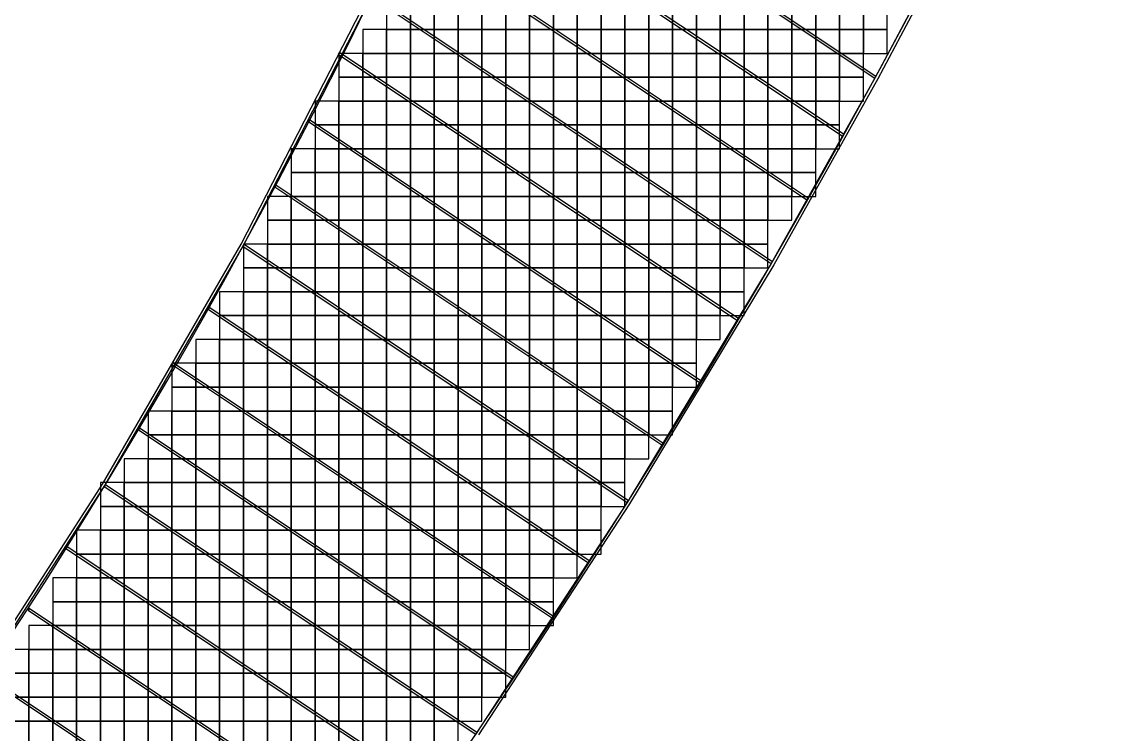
# Model space of a CAD drawing. Extents: x -31693 to 132909863, y -42052423 to 151957.
# Drawn here: x 116392 to 139058, y 24936 to 39881 of the extents above; entities that cross this region are included whole.
import ezdxf

# ---------------------------------------------------------------- set-up
doc = ezdxf.new("R2010")
doc.units = 0
doc.header["$LTSCALE"] = 1000
doc.header["$MEASUREMENT"] = 0
for name, color, linetype in [('500浮箱', 162, 'Continuous'), ('A-G-VISIBLE', 9, 'Continuous'), ('主龙骨', 4, 'Continuous'), ('边梁（14a槽钢', 3, 'Continuous')]:
    doc.layers.add(name, color=color, linetype=linetype)

# ---------------------------------------------------------------- blocks, each defined once
blk = doc.blocks.new('dasd')
at = {"layer": 'A-G-VISIBLE', "linetype": 'Continuous'}
for centre, radius, start, end in [((-132879.454, 42145.346), 121.404, 314.68966, 338.95615), ((-132898.334, 42165.736), 157.69, 318.2193, 335.49083)]:
    blk.add_arc(centre, radius, start, end, dxfattribs=at)

msp = doc.modelspace()

# ---------------------------------------------------------------- linework, layer by layer
at = {"layer": '500浮箱', "elevation": 2850}
for points in [[(124045, 39716), (124545, 39716), (124545, 40216), (124045, 40216)], [(124545, 39716), (125045, 39716), (125045, 40216), (124545, 40216)], [(125045, 39716), (125545, 39716), (125545, 40216), (125045, 40216)], [(125545, 39716), (126045, 39716), (126045, 40216), (125545, 40216)], [(126045, 39716), (126545, 39716), (126545, 40216), (126045, 40216)], [(126545, 39716), (127045, 39716), (127045, 40216), (126545, 40216)], [(127045, 39716), (127545, 39716), (127545, 40216), (127045, 40216)], [(127545, 39716), (128045, 39716), (128045, 40216), (127545, 40216)], [(128045, 39716), (128545, 39716), (128545, 40216), (128045, 40216)], [(128545, 39716), (129045, 39716), (129045, 40216), (128545, 40216)], [(129045, 39716), (129545, 39716), (129545, 40216), (129045, 40216)], [(129545, 39716), (130045, 39716), (130045, 40216), (129545, 40216)], [(130045, 39716), (130545, 39716), (130545, 40216), (130045, 40216)], [(130545, 39716), (131045, 39716), (131045, 40216), (130545, 40216)], [(131045, 39716), (131545, 39716), (131545, 40216), (131045, 40216)], [(131545, 39716), (132045, 39716), (132045, 40216), (131545, 40216)], [(132045, 39716), (132545, 39716), (132545, 40216), (132045, 40216)], [(132545, 39716), (133045, 39716), (133045, 40216), (132545, 40216)], [(133045, 39716), (133545, 39716), (133545, 40216), (133045, 40216)], [(133545, 39716), (134045, 39716), (134045, 40216), (133545, 40216)], [(134045, 39716), (134545, 39716), (134545, 40216), (134045, 40216)], [(123545, 39216), (124045, 39216), (124045, 39716), (123545, 39716)], [(124045, 39216), (124545, 39216), (124545, 39716), (124045, 39716)], [(124545, 39216), (125045, 39216), (125045, 39716), (124545, 39716)], [(125045, 39216), (125545, 39216), (125545, 39716), (125045, 39716)], [(125545, 39216), (126045, 39216), (126045, 39716), (125545, 39716)], [(126045, 39216), (126545, 39216), (126545, 39716), (126045, 39716)], [(126545, 39216), (127045, 39216), (127045, 39716), (126545, 39716)], [(127045, 39216), (127545, 39216), (127545, 39716), (127045, 39716)], [(127545, 39216), (128045, 39216), (128045, 39716), (127545, 39716)], [(128045, 39216), (128545, 39216), (128545, 39716), (128045, 39716)], [(128545, 39216), (129045, 39216), (129045, 39716), (128545, 39716)], [(129045, 39216), (129545, 39216), (129545, 39716), (129045, 39716)], [(129545, 39216), (130045, 39216), (130045, 39716), (129545, 39716)], [(130045, 39216), (130545, 39216), (130545, 39716), (130045, 39716)], [(130545, 39216), (131045, 39216), (131045, 39716), (130545, 39716)], [(131045, 39216), (131545, 39216), (131545, 39716), (131045, 39716)], [(131545, 39216), (132045, 39216), (132045, 39716), (131545, 39716)], [(132045, 39216), (132545, 39216), (132545, 39716), (132045, 39716)], [(132545, 39216), (133045, 39216), (133045, 39716), (132545, 39716)], [(133045, 39216), (133545, 39216), (133545, 39716), (133045, 39716)], [(133545, 39216), (134045, 39216), (134045, 39716), (133545, 39716)], [(134045, 39216), (134545, 39216), (134545, 39716), (134045, 39716)], [(123045, 38716), (123545, 38716), (123545, 39216), (123045, 39216)], [(123545, 38716), (124045, 38716), (124045, 39216), (123545, 39216)], [(124045, 38716), (124545, 38716), (124545, 39216), (124045, 39216)], [(124545, 38716), (125045, 38716), (125045, 39216), (124545, 39216)], [(125045, 38716), (125545, 38716), (125545, 39216), (125045, 39216)], [(125545, 38716), (126045, 38716), (126045, 39216), (125545, 39216)], [(126045, 38716), (126545, 38716), (126545, 39216), (126045, 39216)], [(126545, 38716), (127045, 38716), (127045, 39216), (126545, 39216)], [(127045, 38716), (127545, 38716), (127545, 39216), (127045, 39216)], [(127545, 38716), (128045, 38716), (128045, 39216), (127545, 39216)], [(128045, 38716), (128545, 38716), (128545, 39216), (128045, 39216)], [(128545, 38716), (129045, 38716), (129045, 39216), (128545, 39216)], [(129045, 38716), (129545, 38716), (129545, 39216), (129045, 39216)], [(129545, 38716), (130045, 38716), (130045, 39216), (129545, 39216)], [(130045, 38716), (130545, 38716), (130545, 39216), (130045, 39216)], [(130545, 38716), (131045, 38716), (131045, 39216), (130545, 39216)], [(131045, 38716), (131545, 38716), (131545, 39216), (131045, 39216)], [(131545, 38716), (132045, 38716), (132045, 39216), (131545, 39216)], [(132045, 38716), (132545, 38716), (132545, 39216), (132045, 39216)], [(132545, 38716), (133045, 38716), (133045, 39216), (132545, 39216)], [(133045, 38716), (133545, 38716), (133545, 39216), (133045, 39216)], [(133545, 38716), (134045, 38716), (134045, 39216), (133545, 39216)], [(123045, 38216), (123545, 38216), (123545, 38716), (123045, 38716)], [(123545, 38216), (124045, 38216), (124045, 38716), (123545, 38716)], [(124045, 38216), (124545, 38216), (124545, 38716), (124045, 38716)], [(124545, 38216), (125045, 38216), (125045, 38716), (124545, 38716)], [(125045, 38216), (125545, 38216), (125545, 38716), (125045, 38716)], [(125545, 38216), (126045, 38216), (126045, 38716), (125545, 38716)], [(126045, 38216), (126545, 38216), (126545, 38716), (126045, 38716)], [(126545, 38216), (127045, 38216), (127045, 38716), (126545, 38716)], [(127045, 38216), (127545, 38216), (127545, 38716), (127045, 38716)], [(127545, 38216), (128045, 38216), (128045, 38716), (127545, 38716)], [(128045, 38216), (128545, 38216), (128545, 38716), (128045, 38716)], [(128545, 38216), (129045, 38216), (129045, 38716), (128545, 38716)], [(129045, 38216), (129545, 38216), (129545, 38716), (129045, 38716)], [(129545, 38216), (130045, 38216), (130045, 38716), (129545, 38716)], [(130045, 38216), (130545, 38216), (130545, 38716), (130045, 38716)], [(130545, 38216), (131045, 38216), (131045, 38716), (130545, 38716)], [(131045, 38216), (131545, 38216), (131545, 38716), (131045, 38716)], [(131545, 38216), (132045, 38216), (132045, 38716), (131545, 38716)], [(132045, 38216), (132545, 38216), (132545, 38716), (132045, 38716)], [(132545, 38216), (133045, 38216), (133045, 38716), (132545, 38716)], [(133045, 38216), (133545, 38216), (133545, 38716), (133045, 38716)], [(133545, 38216), (134045, 38216), (134045, 38716), (133545, 38716)], [(122545, 37716), (123045, 37716), (123045, 38216), (122545, 38216)], [(123045, 37716), (123545, 37716), (123545, 38216), (123045, 38216)], [(123545, 37716), (124045, 37716), (124045, 38216), (123545, 38216)], [(124045, 37716), (124545, 37716), (124545, 38216), (124045, 38216)], [(124545, 37716), (125045, 37716), (125045, 38216), (124545, 38216)], [(125045, 37716), (125545, 37716), (125545, 38216), (125045, 38216)], [(125545, 37716), (126045, 37716), (126045, 38216), (125545, 38216)], [(126045, 37716), (126545, 37716), (126545, 38216), (126045, 38216)], [(126545, 37716), (127045, 37716), (127045, 38216), (126545, 38216)], [(127045, 37716), (127545, 37716), (127545, 38216), (127045, 38216)], [(127545, 37716), (128045, 37716), (128045, 38216), (127545, 38216)], [(128045, 37716), (128545, 37716), (128545, 38216), (128045, 38216)], [(128545, 37716), (129045, 37716), (129045, 38216), (128545, 38216)], [(129045, 37716), (129545, 37716), (129545, 38216), (129045, 38216)], [(129545, 37716), (130045, 37716), (130045, 38216), (129545, 38216)], [(130045, 37716), (130545, 37716), (130545, 38216), (130045, 38216)], [(130545, 37716), (131045, 37716), (131045, 38216), (130545, 38216)], [(131045, 37716), (131545, 37716), (131545, 38216), (131045, 38216)], [(131545, 37716), (132045, 37716), (132045, 38216), (131545, 38216)], [(132045, 37716), (132545, 37716), (132545, 38216), (132045, 38216)], [(132545, 37716), (133045, 37716), (133045, 38216), (132545, 38216)], [(133045, 37716), (133545, 37716), (133545, 38216), (133045, 38216)], [(122545, 37216), (123045, 37216), (123045, 37716), (122545, 37716)], [(123045, 37216), (123545, 37216), (123545, 37716), (123045, 37716)], [(123545, 37216), (124045, 37216), (124045, 37716), (123545, 37716)], [(124045, 37216), (124545, 37216), (124545, 37716), (124045, 37716)], [(124545, 37216), (125045, 37216), (125045, 37716), (124545, 37716)], [(125045, 37216), (125545, 37216), (125545, 37716), (125045, 37716)], [(125545, 37216), (126045, 37216), (126045, 37716), (125545, 37716)], [(126045, 37216), (126545, 37216), (126545, 37716), (126045, 37716)], [(126545, 37216), (127045, 37216), (127045, 37716), (126545, 37716)], [(127045, 37216), (127545, 37216), (127545, 37716), (127045, 37716)], [(127545, 37216), (128045, 37216), (128045, 37716), (127545, 37716)], [(128045, 37216), (128545, 37216), (128545, 37716), (128045, 37716)], [(128545, 37216), (129045, 37216), (129045, 37716), (128545, 37716)], [(129045, 37216), (129545, 37216), (129545, 37716), (129045, 37716)], [(129545, 37216), (130045, 37216), (130045, 37716), (129545, 37716)], [(130045, 37216), (130545, 37216), (130545, 37716), (130045, 37716)], [(130545, 37216), (131045, 37216), (131045, 37716), (130545, 37716)], [(131045, 37216), (131545, 37216), (131545, 37716), (131045, 37716)], [(131545, 37216), (132045, 37216), (132045, 37716), (131545, 37716)], [(132045, 37216), (132545, 37216), (132545, 37716), (132045, 37716)], [(132545, 37216), (133045, 37216), (133045, 37716), (132545, 37716)], [(133045, 37216), (133545, 37216), (133545, 37716), (133045, 37716)], [(122045, 36716), (122545, 36716), (122545, 37216), (122045, 37216)], [(122545, 36716), (123045, 36716), (123045, 37216), (122545, 37216)], [(123045, 36716), (123545, 36716), (123545, 37216), (123045, 37216)], [(123545, 36716), (124045, 36716), (124045, 37216), (123545, 37216)], [(124045, 36716), (124545, 36716), (124545, 37216), (124045, 37216)], [(124545, 36716), (125045, 36716), (125045, 37216), (124545, 37216)], [(125045, 36716), (125545, 36716), (125545, 37216), (125045, 37216)], [(125545, 36716), (126045, 36716), (126045, 37216), (125545, 37216)], [(126045, 36716), (126545, 36716), (126545, 37216), (126045, 37216)], [(126545, 36716), (127045, 36716), (127045, 37216), (126545, 37216)], [(127045, 36716), (127545, 36716), (127545, 37216), (127045, 37216)], [(127545, 36716), (128045, 36716), (128045, 37216), (127545, 37216)], [(128045, 36716), (128545, 36716), (128545, 37216), (128045, 37216)], [(128545, 36716), (129045, 36716), (129045, 37216), (128545, 37216)], [(129045, 36716), (129545, 36716), (129545, 37216), (129045, 37216)], [(129545, 36716), (130045, 36716), (130045, 37216), (129545, 37216)], [(130045, 36716), (130545, 36716), (130545, 37216), (130045, 37216)], [(130545, 36716), (131045, 36716), (131045, 37216), (130545, 37216)], [(131045, 36716), (131545, 36716), (131545, 37216), (131045, 37216)], [(131545, 36716), (132045, 36716), (132045, 37216), (131545, 37216)], [(132045, 36716), (132545, 36716), (132545, 37216), (132045, 37216)], [(132545, 36716), (133045, 36716), (133045, 37216), (132545, 37216)], [(122045, 36216), (122545, 36216), (122545, 36716), (122045, 36716)], [(122545, 36216), (123045, 36216), (123045, 36716), (122545, 36716)], [(123045, 36216), (123545, 36216), (123545, 36716), (123045, 36716)], [(123545, 36216), (124045, 36216), (124045, 36716), (123545, 36716)], [(124045, 36216), (124545, 36216), (124545, 36716), (124045, 36716)], [(124545, 36216), (125045, 36216), (125045, 36716), (124545, 36716)], [(125045, 36216), (125545, 36216), (125545, 36716), (125045, 36716)], [(125545, 36216), (126045, 36216), (126045, 36716), (125545, 36716)], [(126045, 36216), (126545, 36216), (126545, 36716), (126045, 36716)], [(126545, 36216), (127045, 36216), (127045, 36716), (126545, 36716)], [(127045, 36216), (127545, 36216), (127545, 36716), (127045, 36716)], [(127545, 36216), (128045, 36216), (128045, 36716), (127545, 36716)], [(128045, 36216), (128545, 36216), (128545, 36716), (128045, 36716)], [(128545, 36216), (129045, 36216), (129045, 36716), (128545, 36716)], [(129045, 36216), (129545, 36216), (129545, 36716), (129045, 36716)], [(129545, 36216), (130045, 36216), (130045, 36716), (129545, 36716)], [(130045, 36216), (130545, 36216), (130545, 36716), (130045, 36716)], [(130545, 36216), (131045, 36216), (131045, 36716), (130545, 36716)], [(131045, 36216), (131545, 36216), (131545, 36716), (131045, 36716)], [(131545, 36216), (132045, 36216), (132045, 36716), (131545, 36716)], [(132045, 36216), (132545, 36216), (132545, 36716), (132045, 36716)], [(132545, 36216), (133045, 36216), (133045, 36716), (132545, 36716)], [(121545, 35716), (122045, 35716), (122045, 36216), (121545, 36216)], [(122045, 35716), (122545, 35716), (122545, 36216), (122045, 36216)], [(122545, 35716), (123045, 35716), (123045, 36216), (122545, 36216)], [(123045, 35716), (123545, 35716), (123545, 36216), (123045, 36216)], [(123545, 35716), (124045, 35716), (124045, 36216), (123545, 36216)], [(124045, 35716), (124545, 35716), (124545, 36216), (124045, 36216)], [(124545, 35716), (125045, 35716), (125045, 36216), (124545, 36216)], [(125045, 35716), (125545, 35716), (125545, 36216), (125045, 36216)], [(125545, 35716), (126045, 35716), (126045, 36216), (125545, 36216)], [(126045, 35716), (126545, 35716), (126545, 36216), (126045, 36216)], [(126545, 35716), (127045, 35716), (127045, 36216), (126545, 36216)], [(127045, 35716), (127545, 35716), (127545, 36216), (127045, 36216)], [(127545, 35716), (128045, 35716), (128045, 36216), (127545, 36216)], [(128045, 35716), (128545, 35716), (128545, 36216), (128045, 36216)], [(128545, 35716), (129045, 35716), (129045, 36216), (128545, 36216)], [(129045, 35716), (129545, 35716), (129545, 36216), (129045, 36216)], [(129545, 35716), (130045, 35716), (130045, 36216), (129545, 36216)], [(130045, 35716), (130545, 35716), (130545, 36216), (130045, 36216)], [(130545, 35716), (131045, 35716), (131045, 36216), (130545, 36216)], [(131045, 35716), (131545, 35716), (131545, 36216), (131045, 36216)], [(131545, 35716), (132045, 35716), (132045, 36216), (131545, 36216)], [(132045, 35716), (132545, 35716), (132545, 36216), (132045, 36216)], [(121545, 35216), (122045, 35216), (122045, 35716), (121545, 35716)], [(122045, 35216), (122545, 35216), (122545, 35716), (122045, 35716)], [(122545, 35216), (123045, 35216), (123045, 35716), (122545, 35716)], [(123045, 35216), (123545, 35216), (123545, 35716), (123045, 35716)], [(123545, 35216), (124045, 35216), (124045, 35716), (123545, 35716)], [(124045, 35216), (124545, 35216), (124545, 35716), (124045, 35716)], [(124545, 35216), (125045, 35216), (125045, 35716), (124545, 35716)], [(125045, 35216), (125545, 35216), (125545, 35716), (125045, 35716)], [(125545, 35216), (126045, 35216), (126045, 35716), (125545, 35716)], [(126045, 35216), (126545, 35216), (126545, 35716), (126045, 35716)], [(126545, 35216), (127045, 35216), (127045, 35716), (126545, 35716)], [(127045, 35216), (127545, 35216), (127545, 35716), (127045, 35716)], [(127545, 35216), (128045, 35216), (128045, 35716), (127545, 35716)], [(128045, 35216), (128545, 35216), (128545, 35716), (128045, 35716)], [(128545, 35216), (129045, 35216), (129045, 35716), (128545, 35716)], [(129045, 35216), (129545, 35216), (129545, 35716), (129045, 35716)], [(129545, 35216), (130045, 35216), (130045, 35716), (129545, 35716)], [(130045, 35216), (130545, 35216), (130545, 35716), (130045, 35716)], [(130545, 35216), (131045, 35216), (131045, 35716), (130545, 35716)], [(131045, 35216), (131545, 35216), (131545, 35716), (131045, 35716)], [(131545, 35216), (132045, 35216), (132045, 35716), (131545, 35716)], [(121045, 34716), (121545, 34716), (121545, 35216), (121045, 35216)], [(121545, 34716), (122045, 34716), (122045, 35216), (121545, 35216)], [(122045, 34716), (122545, 34716), (122545, 35216), (122045, 35216)], [(122545, 34716), (123045, 34716), (123045, 35216), (122545, 35216)], [(123045, 34716), (123545, 34716), (123545, 35216), (123045, 35216)], [(123545, 34716), (124045, 34716), (124045, 35216), (123545, 35216)], [(124045, 34716), (124545, 34716), (124545, 35216), (124045, 35216)], [(124545, 34716), (125045, 34716), (125045, 35216), (124545, 35216)], [(125045, 34716), (125545, 34716), (125545, 35216), (125045, 35216)], [(125545, 34716), (126045, 34716), (126045, 35216), (125545, 35216)], [(126045, 34716), (126545, 34716), (126545, 35216), (126045, 35216)], [(126545, 34716), (127045, 34716), (127045, 35216), (126545, 35216)], [(127045, 34716), (127545, 34716), (127545, 35216), (127045, 35216)], [(127545, 34716), (128045, 34716), (128045, 35216), (127545, 35216)], [(128045, 34716), (128545, 34716), (128545, 35216), (128045, 35216)], [(128545, 34716), (129045, 34716), (129045, 35216), (128545, 35216)], [(129045, 34716), (129545, 34716), (129545, 35216), (129045, 35216)], [(129545, 34716), (130045, 34716), (130045, 35216), (129545, 35216)], [(130045, 34716), (130545, 34716), (130545, 35216), (130045, 35216)], [(130545, 34716), (131045, 34716), (131045, 35216), (130545, 35216)], [(131045, 34716), (131545, 34716), (131545, 35216), (131045, 35216)], [(131545, 34716), (132045, 34716), (132045, 35216), (131545, 35216)], [(121045, 34216), (121545, 34216), (121545, 34716), (121045, 34716)], [(121545, 34216), (122045, 34216), (122045, 34716), (121545, 34716)], [(122045, 34216), (122545, 34216), (122545, 34716), (122045, 34716)], [(122545, 34216), (123045, 34216), (123045, 34716), (122545, 34716)], [(123045, 34216), (123545, 34216), (123545, 34716), (123045, 34716)], [(123545, 34216), (124045, 34216), (124045, 34716), (123545, 34716)], [(124045, 34216), (124545, 34216), (124545, 34716), (124045, 34716)], [(124545, 34216), (125045, 34216), (125045, 34716), (124545, 34716)], [(125045, 34216), (125545, 34216), (125545, 34716), (125045, 34716)], [(125545, 34216), (126045, 34216), (126045, 34716), (125545, 34716)], [(126045, 34216), (126545, 34216), (126545, 34716), (126045, 34716)], [(126545, 34216), (127045, 34216), (127045, 34716), (126545, 34716)], [(127045, 34216), (127545, 34216), (127545, 34716), (127045, 34716)], [(127545, 34216), (128045, 34216), (128045, 34716), (127545, 34716)], [(128045, 34216), (128545, 34216), (128545, 34716), (128045, 34716)], [(128545, 34216), (129045, 34216), (129045, 34716), (128545, 34716)], [(129045, 34216), (129545, 34216), (129545, 34716), (129045, 34716)], [(129545, 34216), (130045, 34216), (130045, 34716), (129545, 34716)], [(130045, 34216), (130545, 34216), (130545, 34716), (130045, 34716)], [(130545, 34216), (131045, 34216), (131045, 34716), (130545, 34716)], [(131045, 34216), (131545, 34216), (131545, 34716), (131045, 34716)], [(120545, 33716), (121045, 33716), (121045, 34216), (120545, 34216)], [(121045, 33716), (121545, 33716), (121545, 34216), (121045, 34216)], [(121545, 33716), (122045, 33716), (122045, 34216), (121545, 34216)], [(122045, 33716), (122545, 33716), (122545, 34216), (122045, 34216)], [(122545, 33716), (123045, 33716), (123045, 34216), (122545, 34216)], [(123045, 33716), (123545, 33716), (123545, 34216), (123045, 34216)], [(123545, 33716), (124045, 33716), (124045, 34216), (123545, 34216)], [(124045, 33716), (124545, 33716), (124545, 34216), (124045, 34216)], [(124545, 33716), (125045, 33716), (125045, 34216), (124545, 34216)], [(125045, 33716), (125545, 33716), (125545, 34216), (125045, 34216)], [(125545, 33716), (126045, 33716), (126045, 34216), (125545, 34216)], [(126045, 33716), (126545, 33716), (126545, 34216), (126045, 34216)], [(126545, 33716), (127045, 33716), (127045, 34216), (126545, 34216)], [(127045, 33716), (127545, 33716), (127545, 34216), (127045, 34216)], [(127545, 33716), (128045, 33716), (128045, 34216), (127545, 34216)], [(128045, 33716), (128545, 33716), (128545, 34216), (128045, 34216)], [(128545, 33716), (129045, 33716), (129045, 34216), (128545, 34216)], [(129045, 33716), (129545, 33716), (129545, 34216), (129045, 34216)], [(129545, 33716), (130045, 33716), (130045, 34216), (129545, 34216)], [(130045, 33716), (130545, 33716), (130545, 34216), (130045, 34216)], [(130545, 33716), (131045, 33716), (131045, 34216), (130545, 34216)], [(131045, 33716), (131545, 33716), (131545, 34216), (131045, 34216)], [(120545, 33216), (121045, 33216), (121045, 33716), (120545, 33716)], [(121045, 33216), (121545, 33216), (121545, 33716), (121045, 33716)], [(121545, 33216), (122045, 33216), (122045, 33716), (121545, 33716)], [(122045, 33216), (122545, 33216), (122545, 33716), (122045, 33716)], [(122545, 33216), (123045, 33216), (123045, 33716), (122545, 33716)], [(123045, 33216), (123545, 33216), (123545, 33716), (123045, 33716)], [(123545, 33216), (124045, 33216), (124045, 33716), (123545, 33716)], [(124045, 33216), (124545, 33216), (124545, 33716), (124045, 33716)], [(124545, 33216), (125045, 33216), (125045, 33716), (124545, 33716)], [(125045, 33216), (125545, 33216), (125545, 33716), (125045, 33716)], [(125545, 33216), (126045, 33216), (126045, 33716), (125545, 33716)], [(126045, 33216), (126545, 33216), (126545, 33716), (126045, 33716)], [(126545, 33216), (127045, 33216), (127045, 33716), (126545, 33716)], [(127045, 33216), (127545, 33216), (127545, 33716), (127045, 33716)], [(127545, 33216), (128045, 33216), (128045, 33716), (127545, 33716)], [(128045, 33216), (128545, 33216), (128545, 33716), (128045, 33716)], [(128545, 33216), (129045, 33216), (129045, 33716), (128545, 33716)], [(129045, 33216), (129545, 33216), (129545, 33716), (129045, 33716)], [(129545, 33216), (130045, 33216), (130045, 33716), (129545, 33716)], [(130045, 33216), (130545, 33216), (130545, 33716), (130045, 33716)], [(130545, 33216), (131045, 33216), (131045, 33716), (130545, 33716)], [(120045, 32716), (120545, 32716), (120545, 33216), (120045, 33216)], [(120545, 32716), (121045, 32716), (121045, 33216), (120545, 33216)], [(121045, 32716), (121545, 32716), (121545, 33216), (121045, 33216)], [(121545, 32716), (122045, 32716), (122045, 33216), (121545, 33216)], [(122045, 32716), (122545, 32716), (122545, 33216), (122045, 33216)], [(122545, 32716), (123045, 32716), (123045, 33216), (122545, 33216)], [(123045, 32716), (123545, 32716), (123545, 33216), (123045, 33216)], [(123545, 32716), (124045, 32716), (124045, 33216), (123545, 33216)], [(124045, 32716), (124545, 32716), (124545, 33216), (124045, 33216)], [(124545, 32716), (125045, 32716), (125045, 33216), (124545, 33216)], [(125045, 32716), (125545, 32716), (125545, 33216), (125045, 33216)], [(125545, 32716), (126045, 32716), (126045, 33216), (125545, 33216)], [(126045, 32716), (126545, 32716), (126545, 33216), (126045, 33216)], [(126545, 32716), (127045, 32716), (127045, 33216), (126545, 33216)], [(127045, 32716), (127545, 32716), (127545, 33216), (127045, 33216)], [(127545, 32716), (128045, 32716), (128045, 33216), (127545, 33216)], [(128045, 32716), (128545, 32716), (128545, 33216), (128045, 33216)], [(128545, 32716), (129045, 32716), (129045, 33216), (128545, 33216)], [(129045, 32716), (129545, 32716), (129545, 33216), (129045, 33216)], [(129545, 32716), (130045, 32716), (130045, 33216), (129545, 33216)], [(130045, 32716), (130545, 32716), (130545, 33216), (130045, 33216)], [(119545, 32216), (120045, 32216), (120045, 32716), (119545, 32716)], [(120045, 32216), (120545, 32216), (120545, 32716), (120045, 32716)], [(120545, 32216), (121045, 32216), (121045, 32716), (120545, 32716)], [(121045, 32216), (121545, 32216), (121545, 32716), (121045, 32716)], [(121545, 32216), (122045, 32216), (122045, 32716), (121545, 32716)], [(122045, 32216), (122545, 32216), (122545, 32716), (122045, 32716)], [(122545, 32216), (123045, 32216), (123045, 32716), (122545, 32716)], [(123045, 32216), (123545, 32216), (123545, 32716), (123045, 32716)], [(123545, 32216), (124045, 32216), (124045, 32716), (123545, 32716)], [(124045, 32216), (124545, 32216), (124545, 32716), (124045, 32716)], [(124545, 32216), (125045, 32216), (125045, 32716), (124545, 32716)], [(125045, 32216), (125545, 32216), (125545, 32716), (125045, 32716)], [(125545, 32216), (126045, 32216), (126045, 32716), (125545, 32716)], [(126045, 32216), (126545, 32216), (126545, 32716), (126045, 32716)], [(126545, 32216), (127045, 32216), (127045, 32716), (126545, 32716)], [(127045, 32216), (127545, 32216), (127545, 32716), (127045, 32716)], [(127545, 32216), (128045, 32216), (128045, 32716), (127545, 32716)], [(128045, 32216), (128545, 32216), (128545, 32716), (128045, 32716)], [(128545, 32216), (129045, 32216), (129045, 32716), (128545, 32716)], [(129045, 32216), (129545, 32216), (129545, 32716), (129045, 32716)], [(129545, 32216), (130045, 32216), (130045, 32716), (129545, 32716)], [(130045, 32216), (130545, 32216), (130545, 32716), (130045, 32716)], [(119545, 31716), (120045, 31716), (120045, 32216), (119545, 32216)], [(120045, 31716), (120545, 31716), (120545, 32216), (120045, 32216)], [(120545, 31716), (121045, 31716), (121045, 32216), (120545, 32216)], [(121045, 31716), (121545, 31716), (121545, 32216), (121045, 32216)], [(121545, 31716), (122045, 31716), (122045, 32216), (121545, 32216)], [(122045, 31716), (122545, 31716), (122545, 32216), (122045, 32216)], [(122545, 31716), (123045, 31716), (123045, 32216), (122545, 32216)], [(123045, 31716), (123545, 31716), (123545, 32216), (123045, 32216)], [(123545, 31716), (124045, 31716), (124045, 32216), (123545, 32216)], [(124045, 31716), (124545, 31716), (124545, 32216), (124045, 32216)], [(124545, 31716), (125045, 31716), (125045, 32216), (124545, 32216)], [(125045, 31716), (125545, 31716), (125545, 32216), (125045, 32216)], [(125545, 31716), (126045, 31716), (126045, 32216), (125545, 32216)], [(126045, 31716), (126545, 31716), (126545, 32216), (126045, 32216)], [(126545, 31716), (127045, 31716), (127045, 32216), (126545, 32216)], [(127045, 31716), (127545, 31716), (127545, 32216), (127045, 32216)], [(127545, 31716), (128045, 31716), (128045, 32216), (127545, 32216)], [(128045, 31716), (128545, 31716), (128545, 32216), (128045, 32216)], [(128545, 31716), (129045, 31716), (129045, 32216), (128545, 32216)], [(129045, 31716), (129545, 31716), (129545, 32216), (129045, 32216)], [(129545, 31716), (130045, 31716), (130045, 32216), (129545, 32216)], [(119045, 31216), (119545, 31216), (119545, 31716), (119045, 31716)], [(119545, 31216), (120045, 31216), (120045, 31716), (119545, 31716)], [(120045, 31216), (120545, 31216), (120545, 31716), (120045, 31716)], [(120545, 31216), (121045, 31216), (121045, 31716), (120545, 31716)], [(121045, 31216), (121545, 31216), (121545, 31716), (121045, 31716)], [(121545, 31216), (122045, 31216), (122045, 31716), (121545, 31716)], [(122045, 31216), (122545, 31216), (122545, 31716), (122045, 31716)], [(122545, 31216), (123045, 31216), (123045, 31716), (122545, 31716)], [(123045, 31216), (123545, 31216), (123545, 31716), (123045, 31716)], [(123545, 31216), (124045, 31216), (124045, 31716), (123545, 31716)], [(124045, 31216), (124545, 31216), (124545, 31716), (124045, 31716)], [(124545, 31216), (125045, 31216), (125045, 31716), (124545, 31716)], [(125045, 31216), (125545, 31216), (125545, 31716), (125045, 31716)], [(125545, 31216), (126045, 31216), (126045, 31716), (125545, 31716)], [(126045, 31216), (126545, 31216), (126545, 31716), (126045, 31716)], [(126545, 31216), (127045, 31216), (127045, 31716), (126545, 31716)], [(127045, 31216), (127545, 31216), (127545, 31716), (127045, 31716)], [(127545, 31216), (128045, 31216), (128045, 31716), (127545, 31716)], [(128045, 31216), (128545, 31216), (128545, 31716), (128045, 31716)], [(128545, 31216), (129045, 31216), (129045, 31716), (128545, 31716)], [(129045, 31216), (129545, 31216), (129545, 31716), (129045, 31716)], [(129545, 31216), (130045, 31216), (130045, 31716), (129545, 31716)], [(119045, 30716), (119545, 30716), (119545, 31216), (119045, 31216)], [(119545, 30716), (120045, 30716), (120045, 31216), (119545, 31216)], [(120045, 30716), (120545, 30716), (120545, 31216), (120045, 31216)], [(120545, 30716), (121045, 30716), (121045, 31216), (120545, 31216)], [(121045, 30716), (121545, 30716), (121545, 31216), (121045, 31216)], [(121545, 30716), (122045, 30716), (122045, 31216), (121545, 31216)], [(122045, 30716), (122545, 30716), (122545, 31216), (122045, 31216)], [(122545, 30716), (123045, 30716), (123045, 31216), (122545, 31216)], [(123045, 30716), (123545, 30716), (123545, 31216), (123045, 31216)], [(123545, 30716), (124045, 30716), (124045, 31216), (123545, 31216)], [(124045, 30716), (124545, 30716), (124545, 31216), (124045, 31216)], [(124545, 30716), (125045, 30716), (125045, 31216), (124545, 31216)], [(125045, 30716), (125545, 30716), (125545, 31216), (125045, 31216)], [(125545, 30716), (126045, 30716), (126045, 31216), (125545, 31216)], [(126045, 30716), (126545, 30716), (126545, 31216), (126045, 31216)], [(126545, 30716), (127045, 30716), (127045, 31216), (126545, 31216)], [(127045, 30716), (127545, 30716), (127545, 31216), (127045, 31216)], [(127545, 30716), (128045, 30716), (128045, 31216), (127545, 31216)], [(128045, 30716), (128545, 30716), (128545, 31216), (128045, 31216)], [(128545, 30716), (129045, 30716), (129045, 31216), (128545, 31216)], [(129045, 30716), (129545, 30716), (129545, 31216), (129045, 31216)], [(118545, 30216), (119045, 30216), (119045, 30716), (118545, 30716)], [(119045, 30216), (119545, 30216), (119545, 30716), (119045, 30716)], [(119545, 30216), (120045, 30216), (120045, 30716), (119545, 30716)], [(120045, 30216), (120545, 30216), (120545, 30716), (120045, 30716)], [(120545, 30216), (121045, 30216), (121045, 30716), (120545, 30716)], [(121045, 30216), (121545, 30216), (121545, 30716), (121045, 30716)], [(121545, 30216), (122045, 30216), (122045, 30716), (121545, 30716)], [(122045, 30216), (122545, 30216), (122545, 30716), (122045, 30716)], [(122545, 30216), (123045, 30216), (123045, 30716), (122545, 30716)], [(123045, 30216), (123545, 30216), (123545, 30716), (123045, 30716)], [(123545, 30216), (124045, 30216), (124045, 30716), (123545, 30716)], [(124045, 30216), (124545, 30216), (124545, 30716), (124045, 30716)], [(124545, 30216), (125045, 30216), (125045, 30716), (124545, 30716)], [(125045, 30216), (125545, 30216), (125545, 30716), (125045, 30716)], [(125545, 30216), (126045, 30216), (126045, 30716), (125545, 30716)], [(126045, 30216), (126545, 30216), (126545, 30716), (126045, 30716)], [(126545, 30216), (127045, 30216), (127045, 30716), (126545, 30716)], [(127045, 30216), (127545, 30216), (127545, 30716), (127045, 30716)], [(127545, 30216), (128045, 30216), (128045, 30716), (127545, 30716)], [(128045, 30216), (128545, 30216), (128545, 30716), (128045, 30716)], [(128545, 30216), (129045, 30216), (129045, 30716), (128545, 30716)], [(118045, 29716), (118545, 29716), (118545, 30216), (118045, 30216)], [(118545, 29716), (119045, 29716), (119045, 30216), (118545, 30216)], [(119045, 29716), (119545, 29716), (119545, 30216), (119045, 30216)], [(119545, 29716), (120045, 29716), (120045, 30216), (119545, 30216)], [(120045, 29716), (120545, 29716), (120545, 30216), (120045, 30216)], [(120545, 29716), (121045, 29716), (121045, 30216), (120545, 30216)], [(121045, 29716), (121545, 29716), (121545, 30216), (121045, 30216)], [(121545, 29716), (122045, 29716), (122045, 30216), (121545, 30216)], [(122045, 29716), (122545, 29716), (122545, 30216), (122045, 30216)], [(122545, 29716), (123045, 29716), (123045, 30216), (122545, 30216)], [(123045, 29716), (123545, 29716), (123545, 30216), (123045, 30216)], [(123545, 29716), (124045, 29716), (124045, 30216), (123545, 30216)], [(124045, 29716), (124545, 29716), (124545, 30216), (124045, 30216)], [(124545, 29716), (125045, 29716), (125045, 30216), (124545, 30216)], [(125045, 29716), (125545, 29716), (125545, 30216), (125045, 30216)], [(125545, 29716), (126045, 29716), (126045, 30216), (125545, 30216)], [(126045, 29716), (126545, 29716), (126545, 30216), (126045, 30216)], [(126545, 29716), (127045, 29716), (127045, 30216), (126545, 30216)], [(127045, 29716), (127545, 29716), (127545, 30216), (127045, 30216)], [(127545, 29716), (128045, 29716), (128045, 30216), (127545, 30216)], [(128045, 29716), (128545, 29716), (128545, 30216), (128045, 30216)], [(128545, 29716), (129045, 29716), (129045, 30216), (128545, 30216)], [(118045, 29216), (118545, 29216), (118545, 29716), (118045, 29716)], [(118545, 29216), (119045, 29216), (119045, 29716), (118545, 29716)], [(119045, 29216), (119545, 29216), (119545, 29716), (119045, 29716)], [(119545, 29216), (120045, 29216), (120045, 29716), (119545, 29716)], [(120045, 29216), (120545, 29216), (120545, 29716), (120045, 29716)], [(120545, 29216), (121045, 29216), (121045, 29716), (120545, 29716)], [(121045, 29216), (121545, 29216), (121545, 29716), (121045, 29716)], [(121545, 29216), (122045, 29216), (122045, 29716), (121545, 29716)], [(122045, 29216), (122545, 29216), (122545, 29716), (122045, 29716)], [(122545, 29216), (123045, 29216), (123045, 29716), (122545, 29716)], [(123045, 29216), (123545, 29216), (123545, 29716), (123045, 29716)], [(123545, 29216), (124045, 29216), (124045, 29716), (123545, 29716)], [(124045, 29216), (124545, 29216), (124545, 29716), (124045, 29716)], [(124545, 29216), (125045, 29216), (125045, 29716), (124545, 29716)], [(125045, 29216), (125545, 29216), (125545, 29716), (125045, 29716)], [(125545, 29216), (126045, 29216), (126045, 29716), (125545, 29716)], [(126045, 29216), (126545, 29216), (126545, 29716), (126045, 29716)], [(126545, 29216), (127045, 29216), (127045, 29716), (126545, 29716)], [(127045, 29216), (127545, 29216), (127545, 29716), (127045, 29716)], [(127545, 29216), (128045, 29216), (128045, 29716), (127545, 29716)], [(128045, 29216), (128545, 29216), (128545, 29716), (128045, 29716)], [(117545, 28716), (118045, 28716), (118045, 29216), (117545, 29216)], [(118045, 28716), (118545, 28716), (118545, 29216), (118045, 29216)], [(118545, 28716), (119045, 28716), (119045, 29216), (118545, 29216)], [(119045, 28716), (119545, 28716), (119545, 29216), (119045, 29216)], [(119545, 28716), (120045, 28716), (120045, 29216), (119545, 29216)], [(120045, 28716), (120545, 28716), (120545, 29216), (120045, 29216)], [(120545, 28716), (121045, 28716), (121045, 29216), (120545, 29216)], [(121045, 28716), (121545, 28716), (121545, 29216), (121045, 29216)], [(121545, 28716), (122045, 28716), (122045, 29216), (121545, 29216)], [(122045, 28716), (122545, 28716), (122545, 29216), (122045, 29216)], [(122545, 28716), (123045, 28716), (123045, 29216), (122545, 29216)], [(123045, 28716), (123545, 28716), (123545, 29216), (123045, 29216)], [(123545, 28716), (124045, 28716), (124045, 29216), (123545, 29216)], [(124045, 28716), (124545, 28716), (124545, 29216), (124045, 29216)], [(124545, 28716), (125045, 28716), (125045, 29216), (124545, 29216)], [(125045, 28716), (125545, 28716), (125545, 29216), (125045, 29216)], [(125545, 28716), (126045, 28716), (126045, 29216), (125545, 29216)], [(126045, 28716), (126545, 28716), (126545, 29216), (126045, 29216)], [(126545, 28716), (127045, 28716), (127045, 29216), (126545, 29216)], [(127045, 28716), (127545, 28716), (127545, 29216), (127045, 29216)], [(127545, 28716), (128045, 28716), (128045, 29216), (127545, 29216)], [(128045, 28716), (128545, 28716), (128545, 29216), (128045, 29216)], [(117545, 28216), (118045, 28216), (118045, 28716), (117545, 28716)], [(118045, 28216), (118545, 28216), (118545, 28716), (118045, 28716)], [(118545, 28216), (119045, 28216), (119045, 28716), (118545, 28716)], [(119045, 28216), (119545, 28216), (119545, 28716), (119045, 28716)], [(119545, 28216), (120045, 28216), (120045, 28716), (119545, 28716)], [(120045, 28216), (120545, 28216), (120545, 28716), (120045, 28716)], [(120545, 28216), (121045, 28216), (121045, 28716), (120545, 28716)], [(121045, 28216), (121545, 28216), (121545, 28716), (121045, 28716)], [(121545, 28216), (122045, 28216), (122045, 28716), (121545, 28716)], [(122045, 28216), (122545, 28216), (122545, 28716), (122045, 28716)], [(122545, 28216), (123045, 28216), (123045, 28716), (122545, 28716)], [(123045, 28216), (123545, 28216), (123545, 28716), (123045, 28716)], [(123545, 28216), (124045, 28216), (124045, 28716), (123545, 28716)], [(124045, 28216), (124545, 28216), (124545, 28716), (124045, 28716)], [(124545, 28216), (125045, 28216), (125045, 28716), (124545, 28716)], [(125045, 28216), (125545, 28216), (125545, 28716), (125045, 28716)], [(125545, 28216), (126045, 28216), (126045, 28716), (125545, 28716)], [(126045, 28216), (126545, 28216), (126545, 28716), (126045, 28716)], [(126545, 28216), (127045, 28216), (127045, 28716), (126545, 28716)], [(127045, 28216), (127545, 28216), (127545, 28716), (127045, 28716)], [(127545, 28216), (128045, 28216), (128045, 28716), (127545, 28716)], [(117045, 27716), (117545, 27716), (117545, 28216), (117045, 28216)], [(117545, 27716), (118045, 27716), (118045, 28216), (117545, 28216)], [(118045, 27716), (118545, 27716), (118545, 28216), (118045, 28216)], [(118545, 27716), (119045, 27716), (119045, 28216), (118545, 28216)], [(119045, 27716), (119545, 27716), (119545, 28216), (119045, 28216)], [(119545, 27716), (120045, 27716), (120045, 28216), (119545, 28216)], [(120045, 27716), (120545, 27716), (120545, 28216), (120045, 28216)], [(120545, 27716), (121045, 27716), (121045, 28216), (120545, 28216)], [(121045, 27716), (121545, 27716), (121545, 28216), (121045, 28216)], [(121545, 27716), (122045, 27716), (122045, 28216), (121545, 28216)], [(122045, 27716), (122545, 27716), (122545, 28216), (122045, 28216)], [(122545, 27716), (123045, 27716), (123045, 28216), (122545, 28216)], [(123045, 27716), (123545, 27716), (123545, 28216), (123045, 28216)], [(123545, 27716), (124045, 27716), (124045, 28216), (123545, 28216)], [(124045, 27716), (124545, 27716), (124545, 28216), (124045, 28216)], [(124545, 27716), (125045, 27716), (125045, 28216), (124545, 28216)], [(125045, 27716), (125545, 27716), (125545, 28216), (125045, 28216)], [(125545, 27716), (126045, 27716), (126045, 28216), (125545, 28216)], [(126045, 27716), (126545, 27716), (126545, 28216), (126045, 28216)], [(126545, 27716), (127045, 27716), (127045, 28216), (126545, 28216)], [(127045, 27716), (127545, 27716), (127545, 28216), (127045, 28216)], [(117045, 27216), (117545, 27216), (117545, 27716), (117045, 27716)], [(117545, 27216), (118045, 27216), (118045, 27716), (117545, 27716)], [(118045, 27216), (118545, 27216), (118545, 27716), (118045, 27716)], [(118545, 27216), (119045, 27216), (119045, 27716), (118545, 27716)], [(119045, 27216), (119545, 27216), (119545, 27716), (119045, 27716)], [(119545, 27216), (120045, 27216), (120045, 27716), (119545, 27716)], [(120045, 27216), (120545, 27216), (120545, 27716), (120045, 27716)], [(120545, 27216), (121045, 27216), (121045, 27716), (120545, 27716)], [(121045, 27216), (121545, 27216), (121545, 27716), (121045, 27716)], [(121545, 27216), (122045, 27216), (122045, 27716), (121545, 27716)], [(122045, 27216), (122545, 27216), (122545, 27716), (122045, 27716)], [(122545, 27216), (123045, 27216), (123045, 27716), (122545, 27716)], [(123045, 27216), (123545, 27216), (123545, 27716), (123045, 27716)], [(123545, 27216), (124045, 27216), (124045, 27716), (123545, 27716)], [(124045, 27216), (124545, 27216), (124545, 27716), (124045, 27716)], [(124545, 27216), (125045, 27216), (125045, 27716), (124545, 27716)], [(125045, 27216), (125545, 27216), (125545, 27716), (125045, 27716)], [(125545, 27216), (126045, 27216), (126045, 27716), (125545, 27716)], [(126045, 27216), (126545, 27216), (126545, 27716), (126045, 27716)], [(126545, 27216), (127045, 27216), (127045, 27716), (126545, 27716)], [(127045, 27216), (127545, 27216), (127545, 27716), (127045, 27716)], [(116545, 26716), (117045, 26716), (117045, 27216), (116545, 27216)], [(117045, 26716), (117545, 26716), (117545, 27216), (117045, 27216)], [(117545, 26716), (118045, 26716), (118045, 27216), (117545, 27216)], [(118045, 26716), (118545, 26716), (118545, 27216), (118045, 27216)], [(118545, 26716), (119045, 26716), (119045, 27216), (118545, 27216)], [(119045, 26716), (119545, 26716), (119545, 27216), (119045, 27216)], [(119545, 26716), (120045, 26716), (120045, 27216), (119545, 27216)], [(120045, 26716), (120545, 26716), (120545, 27216), (120045, 27216)], [(120545, 26716), (121045, 26716), (121045, 27216), (120545, 27216)], [(121045, 26716), (121545, 26716), (121545, 27216), (121045, 27216)], [(121545, 26716), (122045, 26716), (122045, 27216), (121545, 27216)], [(122045, 26716), (122545, 26716), (122545, 27216), (122045, 27216)], [(122545, 26716), (123045, 26716), (123045, 27216), (122545, 27216)], [(123045, 26716), (123545, 26716), (123545, 27216), (123045, 27216)], [(123545, 26716), (124045, 26716), (124045, 27216), (123545, 27216)], [(124045, 26716), (124545, 26716), (124545, 27216), (124045, 27216)], [(124545, 26716), (125045, 26716), (125045, 27216), (124545, 27216)], [(125045, 26716), (125545, 26716), (125545, 27216), (125045, 27216)], [(125545, 26716), (126045, 26716), (126045, 27216), (125545, 27216)], [(126045, 26716), (126545, 26716), (126545, 27216), (126045, 27216)], [(126545, 26716), (127045, 26716), (127045, 27216), (126545, 27216)], [(116045, 26216), (116545, 26216), (116545, 26716), (116045, 26716)], [(116545, 26216), (117045, 26216), (117045, 26716), (116545, 26716)], [(117045, 26216), (117545, 26216), (117545, 26716), (117045, 26716)], [(117545, 26216), (118045, 26216), (118045, 26716), (117545, 26716)], [(118045, 26216), (118545, 26216), (118545, 26716), (118045, 26716)], [(118545, 26216), (119045, 26216), (119045, 26716), (118545, 26716)], [(119045, 26216), (119545, 26216), (119545, 26716), (119045, 26716)], [(119545, 26216), (120045, 26216), (120045, 26716), (119545, 26716)], [(120045, 26216), (120545, 26216), (120545, 26716), (120045, 26716)], [(120545, 26216), (121045, 26216), (121045, 26716), (120545, 26716)], [(121045, 26216), (121545, 26216), (121545, 26716), (121045, 26716)], [(121545, 26216), (122045, 26216), (122045, 26716), (121545, 26716)], [(122045, 26216), (122545, 26216), (122545, 26716), (122045, 26716)], [(122545, 26216), (123045, 26216), (123045, 26716), (122545, 26716)], [(123045, 26216), (123545, 26216), (123545, 26716), (123045, 26716)], [(123545, 26216), (124045, 26216), (124045, 26716), (123545, 26716)], [(124045, 26216), (124545, 26216), (124545, 26716), (124045, 26716)], [(124545, 26216), (125045, 26216), (125045, 26716), (124545, 26716)], [(125045, 26216), (125545, 26216), (125545, 26716), (125045, 26716)], [(125545, 26216), (126045, 26216), (126045, 26716), (125545, 26716)], [(126045, 26216), (126545, 26216), (126545, 26716), (126045, 26716)], [(116045, 25716), (116545, 25716), (116545, 26216), (116045, 26216)], [(116545, 25716), (117045, 25716), (117045, 26216), (116545, 26216)], [(117045, 25716), (117545, 25716), (117545, 26216), (117045, 26216)], [(117545, 25716), (118045, 25716), (118045, 26216), (117545, 26216)], [(118045, 25716), (118545, 25716), (118545, 26216), (118045, 26216)], [(118545, 25716), (119045, 25716), (119045, 26216), (118545, 26216)], [(119045, 25716), (119545, 25716), (119545, 26216), (119045, 26216)], [(119545, 25716), (120045, 25716), (120045, 26216), (119545, 26216)], [(120045, 25716), (120545, 25716), (120545, 26216), (120045, 26216)], [(120545, 25716), (121045, 25716), (121045, 26216), (120545, 26216)], [(121045, 25716), (121545, 25716), (121545, 26216), (121045, 26216)], [(121545, 25716), (122045, 25716), (122045, 26216), (121545, 26216)], [(122045, 25716), (122545, 25716), (122545, 26216), (122045, 26216)], [(122545, 25716), (123045, 25716), (123045, 26216), (122545, 26216)], [(123045, 25716), (123545, 25716), (123545, 26216), (123045, 26216)], [(123545, 25716), (124045, 25716), (124045, 26216), (123545, 26216)], [(124045, 25716), (124545, 25716), (124545, 26216), (124045, 26216)], [(124545, 25716), (125045, 25716), (125045, 26216), (124545, 26216)], [(125045, 25716), (125545, 25716), (125545, 26216), (125045, 26216)], [(125545, 25716), (126045, 25716), (126045, 26216), (125545, 26216)], [(126045, 25716), (126545, 25716), (126545, 26216), (126045, 26216)], [(116045, 25216), (116545, 25216), (116545, 25716), (116045, 25716)], [(116545, 25216), (117045, 25216), (117045, 25716), (116545, 25716)], [(117045, 25216), (117545, 25216), (117545, 25716), (117045, 25716)], [(117545, 25216), (118045, 25216), (118045, 25716), (117545, 25716)], [(118045, 25216), (118545, 25216), (118545, 25716), (118045, 25716)], [(118545, 25216), (119045, 25216), (119045, 25716), (118545, 25716)], [(119045, 25216), (119545, 25216), (119545, 25716), (119045, 25716)], [(119545, 25216), (120045, 25216), (120045, 25716), (119545, 25716)], [(120045, 25216), (120545, 25216), (120545, 25716), (120045, 25716)], [(120545, 25216), (121045, 25216), (121045, 25716), (120545, 25716)], [(121045, 25216), (121545, 25216), (121545, 25716), (121045, 25716)], [(121545, 25216), (122045, 25216), (122045, 25716), (121545, 25716)], [(122045, 25216), (122545, 25216), (122545, 25716), (122045, 25716)], [(122545, 25216), (123045, 25216), (123045, 25716), (122545, 25716)], [(123045, 25216), (123545, 25216), (123545, 25716), (123045, 25716)], [(123545, 25216), (124045, 25216), (124045, 25716), (123545, 25716)], [(124045, 25216), (124545, 25216), (124545, 25716), (124045, 25716)], [(124545, 25216), (125045, 25216), (125045, 25716), (124545, 25716)], [(125045, 25216), (125545, 25216), (125545, 25716), (125045, 25716)], [(125545, 25216), (126045, 25216), (126045, 25716), (125545, 25716)], [(116045, 24716), (116545, 24716), (116545, 25216), (116045, 25216)], [(116545, 24716), (117045, 24716), (117045, 25216), (116545, 25216)], [(117045, 24716), (117545, 24716), (117545, 25216), (117045, 25216)], [(117545, 24716), (118045, 24716), (118045, 25216), (117545, 25216)], [(118045, 24716), (118545, 24716), (118545, 25216), (118045, 25216)], [(118545, 24716), (119045, 24716), (119045, 25216), (118545, 25216)], [(119045, 24716), (119545, 24716), (119545, 25216), (119045, 25216)], [(119545, 24716), (120045, 24716), (120045, 25216), (119545, 25216)], [(120045, 24716), (120545, 24716), (120545, 25216), (120045, 25216)], [(120545, 24716), (121045, 24716), (121045, 25216), (120545, 25216)], [(121045, 24716), (121545, 24716), (121545, 25216), (121045, 25216)], [(121545, 24716), (122045, 24716), (122045, 25216), (121545, 25216)], [(122045, 24716), (122545, 24716), (122545, 25216), (122045, 25216)], [(122545, 24716), (123045, 24716), (123045, 25216), (122545, 25216)], [(123045, 24716), (123545, 24716), (123545, 25216), (123045, 25216)], [(123545, 24716), (124045, 24716), (124045, 25216), (123545, 25216)], [(124045, 24716), (124545, 24716), (124545, 25216), (124045, 25216)], [(124545, 24716), (125045, 24716), (125045, 25216), (124545, 25216)], [(125045, 24716), (125545, 24716), (125545, 25216), (125045, 25216)]]:
    msp.add_lwpolyline(points, close=True, dxfattribs=at)
at = {"layer": '主龙骨', "elevation": 2850}
for points in [[(134307, 38733), (125629, 44519), (125605, 44483), (134287, 38695)], [(133640, 37511), (125057, 43234), (125033, 43198), (133619, 37474)], [(132894, 36175), (124378, 41855), (124354, 41819), (132873, 36138)], [(132136, 34847), (123746, 40441), (123722, 40405), (132114, 34810)], [(131436, 33647), (123057, 39234), (123033, 39198), (131414, 33610)], [(130654, 32335), (122408, 37835), (122384, 37799), (130632, 32298)], [(129860, 31031), (121726, 36453), (121702, 36417), (129837, 30995)], [(129116, 29835), (121057, 35208), (121033, 35172), (129093, 29798)], [(128310, 28565), (120326, 33887), (120302, 33851), (128287, 28528)], [(127556, 27401), (119557, 32734), (119533, 32698), (127545, 27357)], [(126715, 26128), (118866, 31359), (118842, 31323), (126691, 26092)], [(125940, 24978), (118150, 30169), (118126, 30133), (125916, 24943)], [(125075, 23721), (117345, 28866), (117321, 28830), (125051, 23686)], [(124199, 22472), (116550, 27576), (116526, 27540), (124174, 22437)], [(123228, 21119), (115557, 26234), (115533, 26198), (123203, 21084)]]:
    msp.add_lwpolyline(points, dxfattribs=at)
at = {"layer": '边梁（14a槽钢', "elevation": 2850}
for points in [[(114695, 24920), (118091, 30184), (120994, 35218), (123663, 40405), (126146, 45871), (128518, 51712), (129324, 54038), (129846, 55848), (130344, 57955), (130674, 59724)], [(114743, 24888), (118140, 30154), (121045, 35190), (123715, 40380), (126199, 45848), (128573, 51691), (129379, 54020), (129902, 55833), (130401, 57943), (130731, 59714)], [(135349, 40695), (134893, 39827), (134296, 38712), (132114, 34810), (129093, 29798), (125925, 24956), (122312, 19868)], [(135401, 40668), (134944, 39800), (134347, 38684), (132164, 34781), (129142, 29767), (125973, 24923)]]:
    msp.add_lwpolyline(points, dxfattribs=at)

# ---------------------------------------------------------------- block references
at = {"xscale": 1000, "yscale": 1000, "zscale": 1000}
msp.add_blockref('dasd', (132893911, -42052037, 2850), dxfattribs=at)

doc.saveas('drawing.dxf')
